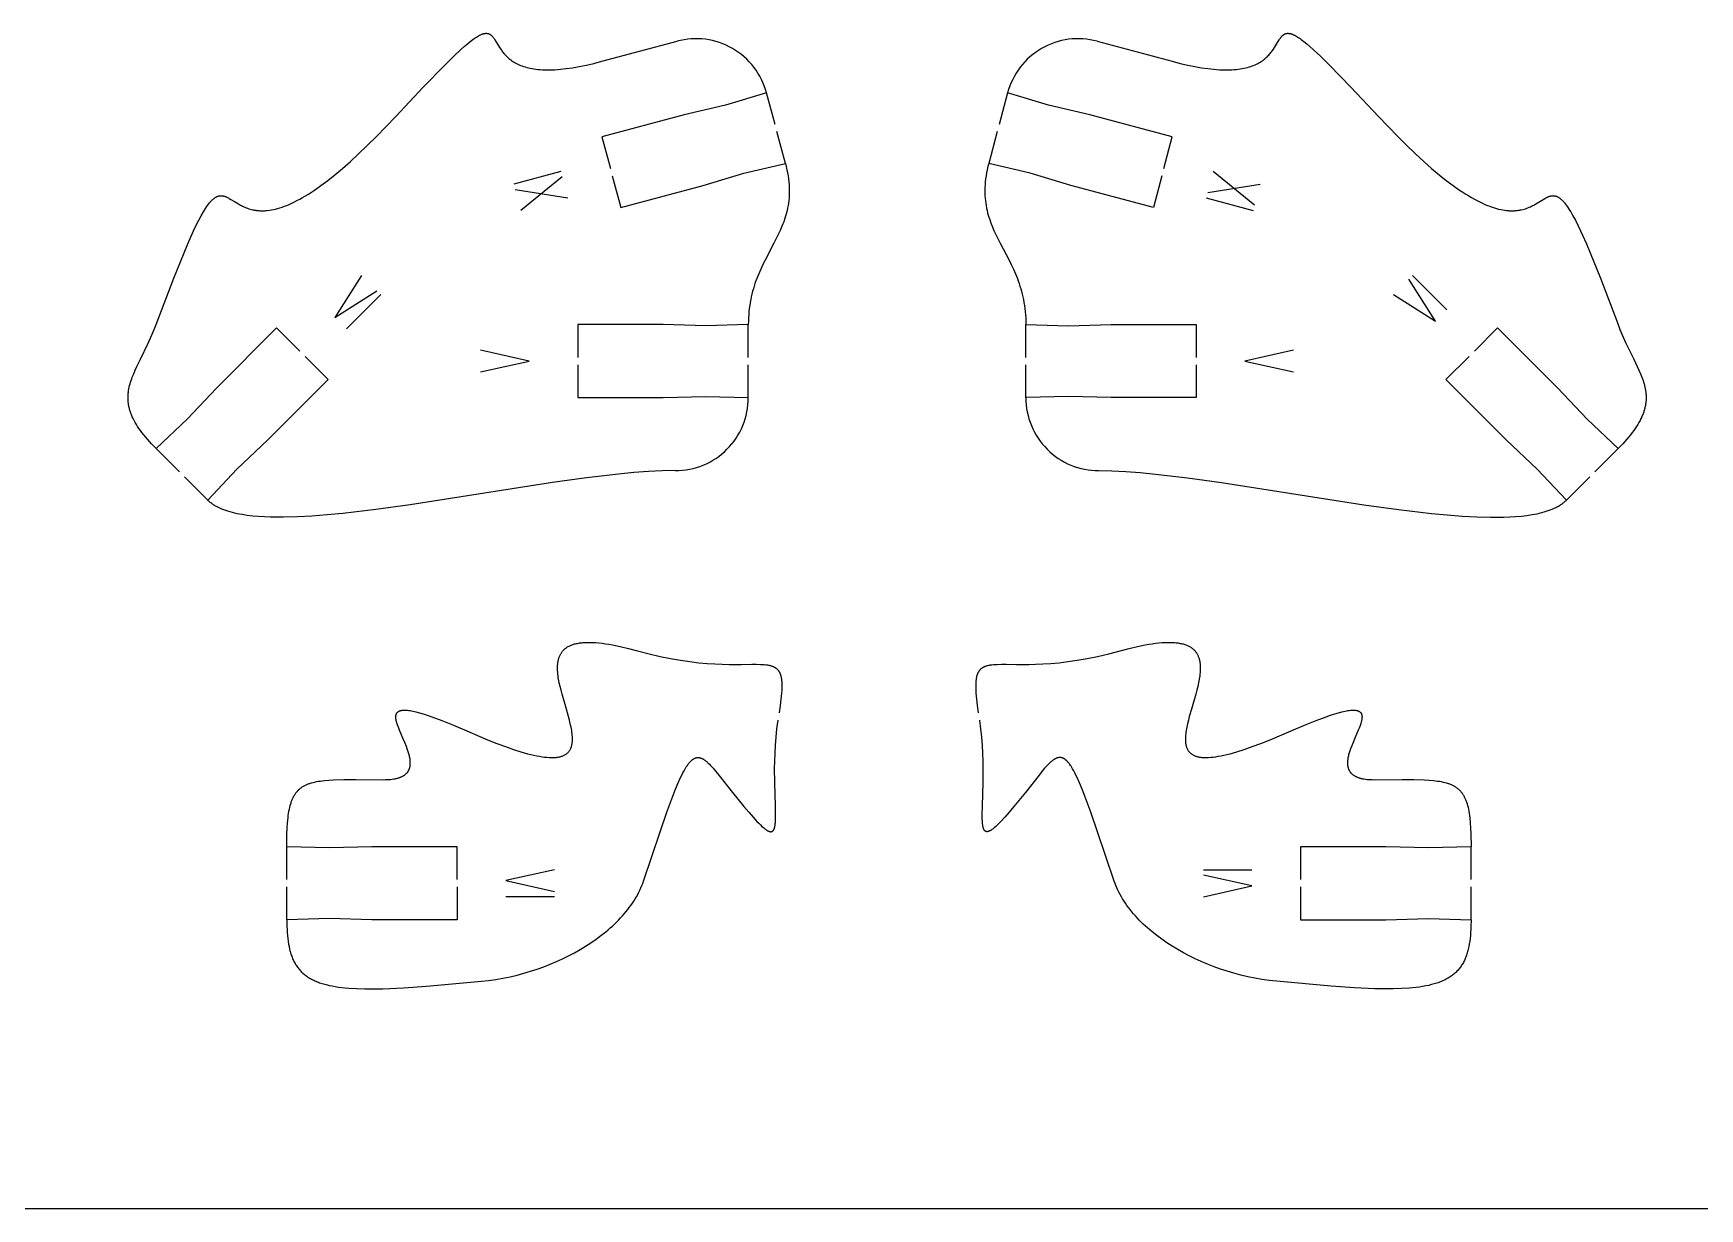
# Model space of a CAD drawing. Extents: x 2 to 222, y 1 to 131.
# Drawn here: x 76.5 to 144.9, y 1.4 to 49.7 of the extents above; entities that cross this region are included whole.
import ezdxf

# ---------------------------------------------------------------- set-up
doc = ezdxf.new("R2010")
doc.units = 0
doc.header["$MEASUREMENT"] = 0
doc.layers.add('DEFAULT', color=18, linetype='CONTINUOUS')

msp = doc.modelspace()

# ---------------------------------------------------------------- linework, layer by layer
at = {"layer": 'DEFAULT', "color": 1}
for p, q in [((99.809, 48.513), (102.896, 49.338)), ((120.15, 49.338), (123.237, 48.513)), ((104.893, 46.717), (103.192, 46.311)), ((106.572, 47.218), (104.893, 46.717)), ((106.921, 45.916), (106.572, 47.218)), ((116.474, 47.218), (116.125, 45.916)), ((118.154, 46.717), (116.474, 47.218)), ((119.854, 46.311), (118.154, 46.717)), ((103.192, 46.311), (99.809, 45.408)), ((123.237, 45.408), (119.854, 46.311)), ((99.809, 45.408), (100.158, 44.106)), ((107.348, 44.322), (106.999, 45.623)), ((116.047, 45.623), (115.698, 44.322)), ((122.888, 44.106), (123.237, 45.408)), ((100.236, 43.814), (100.585, 42.512)), ((103.968, 43.415), (105.644, 43.916)), ((105.644, 43.916), (107.348, 44.322)), ((117.402, 43.916), (115.698, 44.322)), ((119.078, 43.415), (117.402, 43.916)), ((122.81, 43.814), (122.461, 42.512)), ((100.585, 42.512), (103.968, 43.415)), ((122.461, 42.512), (119.078, 43.415)), ((102.324, 37.696), (98.825, 37.696)), ((98.825, 37.696), (98.825, 36.349)), ((104.074, 37.647), (102.324, 37.696)), ((105.824, 37.696), (104.074, 37.647)), ((105.824, 36.349), (105.824, 37.696)), ((117.222, 36.349), (117.222, 37.696)), ((117.222, 37.696), (118.972, 37.647)), ((118.972, 37.647), (120.722, 37.696)), ((120.722, 37.696), (124.221, 37.696)), ((124.221, 37.696), (124.221, 36.349)), ((86.446, 37.559), (83.973, 35.086)), ((87.402, 36.603), (86.446, 37.559)), ((136.6, 37.559), (135.648, 36.603)), ((139.073, 35.086), (136.6, 37.559)), ((88.566, 35.439), (87.614, 36.391)), ((134.48, 35.439), (135.436, 36.391)), ((98.825, 36.045), (98.825, 34.698)), ((105.824, 34.698), (105.824, 36.045)), ((117.222, 34.698), (117.222, 36.045)), ((124.221, 36.045), (124.221, 34.698)), ((83.973, 35.086), (82.77, 33.812)), ((86.093, 32.966), (88.566, 35.439)), ((136.953, 32.966), (134.48, 35.439)), ((140.276, 33.812), (139.073, 35.086)), ((98.825, 34.698), (102.324, 34.698)), ((102.324, 34.698), (104.074, 34.747)), ((104.074, 34.747), (105.824, 34.698)), ((118.972, 34.747), (117.222, 34.698)), ((120.722, 34.698), (118.972, 34.747)), ((124.221, 34.698), (120.722, 34.698)), ((82.77, 33.812), (81.496, 32.609)), ((141.55, 32.609), (140.276, 33.812)), ((84.82, 31.763), (86.093, 32.966)), ((138.227, 31.763), (136.953, 32.966)), ((82.452, 31.653), (81.496, 32.609)), ((141.55, 32.609), (140.597, 31.653)), ((83.617, 30.489), (84.82, 31.763)), ((139.43, 30.489), (138.227, 31.763)), ((83.62, 30.489), (82.664, 31.445)), ((140.386, 31.442), (139.43, 30.489)), ((86.866, 14.9), (86.866, 16.251)), ((88.615, 16.202), (86.866, 16.251)), ((90.365, 16.251), (88.615, 16.202)), ((93.865, 16.251), (90.365, 16.251)), ((93.865, 14.9), (93.865, 16.251)), ((132.011, 16.251), (128.511, 16.251)), ((128.511, 16.251), (128.511, 14.9)), ((133.76, 16.202), (132.011, 16.251)), ((135.51, 16.251), (133.76, 16.202)), ((135.51, 14.9), (135.51, 16.251)), ((86.866, 13.252), (86.866, 14.6)), ((93.865, 14.6), (93.865, 13.252)), ((128.511, 14.6), (128.511, 13.252)), ((135.51, 13.252), (135.51, 14.6)), ((88.615, 13.302), (86.866, 13.252)), ((90.365, 13.252), (88.615, 13.302)), ((93.865, 13.252), (90.365, 13.252)), ((128.511, 13.252), (132.011, 13.252)), ((132.011, 13.252), (133.76, 13.302)), ((133.76, 13.302), (135.51, 13.252)), ((209.375, 1.385), (13.675, 1.385))]:
    msp.add_line(p, q, dxfattribs=at)
at = {"layer": 'DEFAULT', "color": 250}
for p, q in [((98.123, 43.981), (96.194, 43.464)), ((126.621, 42.603), (124.924, 43.98)), ((96.252, 43.249), (98.411, 42.905)), ((98.18, 43.766), (96.482, 42.389)), ((124.693, 43.119), (126.852, 43.463)), ((124.635, 42.904), (126.564, 42.388)), ((133.108, 39.719), (134.52, 38.307)), ((90.727, 38.931), (89.316, 37.52)), ((124.516, 15.308), (126.512, 15.308)), ((97.86, 14.194), (95.863, 14.194))]:
    msp.add_line(p, q, dxfattribs=at)
at = {"layer": 'DEFAULT', "color": 1}
for points in [[(91.342, 46.251), (92.473, 47.456), (93.353, 48.361), (93.711, 48.711), (94.02, 49), (94.157, 49.122), (94.284, 49.23), (94.401, 49.325), (94.508, 49.407), (94.559, 49.443), (94.607, 49.476), (94.653, 49.506), (94.698, 49.534), (94.74, 49.558), (94.78, 49.58), (94.8, 49.59), (94.819, 49.599), (94.838, 49.607), (94.856, 49.615), (94.874, 49.622), (94.892, 49.629), (94.909, 49.635), (94.925, 49.64), (94.942, 49.645), (94.958, 49.649), (94.973, 49.653), (94.989, 49.656), (95.004, 49.658), (95.018, 49.66), (95.032, 49.661), (95.046, 49.662), (95.06, 49.662), (95.073, 49.662), (95.087, 49.661), (95.099, 49.659), (95.112, 49.657), (95.124, 49.655), (95.136, 49.652), (95.148, 49.649), (95.16, 49.645), (95.171, 49.64), (95.182, 49.636), (95.193, 49.63), (95.204, 49.625), (95.215, 49.619), (95.225, 49.612), (95.235, 49.605), (95.245, 49.598), (95.255, 49.59), (95.265, 49.582), (95.275, 49.573), (95.284, 49.564), (95.294, 49.555), (95.303, 49.545), (95.312, 49.535), (95.321, 49.525), (95.33, 49.514), (95.348, 49.492), (95.366, 49.468), (95.383, 49.443), (95.401, 49.417), (95.418, 49.39), (95.567, 49.144), (95.609, 49.077), (95.655, 49.009), (95.679, 48.974), (95.704, 48.939), (95.73, 48.905), (95.757, 48.87), (95.785, 48.835), (95.815, 48.801), (95.846, 48.766), (95.879, 48.732), (95.913, 48.699), (95.949, 48.665), (95.986, 48.633), (96.025, 48.6), (96.066, 48.569), (96.108, 48.538), (96.153, 48.507), (96.199, 48.478), (96.248, 48.449), (96.299, 48.422), (96.352, 48.395), (96.407, 48.37), (96.465, 48.345), (96.525, 48.322), (96.587, 48.3), (96.652, 48.279), (96.72, 48.26), (96.791, 48.242), (96.864, 48.226), (96.94, 48.212), (97.019, 48.199), (97.101, 48.187), (97.186, 48.178), (97.275, 48.17), (97.366, 48.165), (97.461, 48.161), (97.559, 48.16), (97.661, 48.16), (97.766, 48.163), (97.874, 48.168), (97.986, 48.175), (98.102, 48.185), (98.346, 48.212), (98.605, 48.249), (98.88, 48.297), (99.172, 48.357), (99.482, 48.429), (99.809, 48.513)], [(123.237, 48.513), (123.565, 48.429), (123.874, 48.357), (124.166, 48.297), (124.442, 48.249), (124.701, 48.212), (124.944, 48.185), (125.06, 48.175), (125.172, 48.168), (125.281, 48.163), (125.386, 48.16), (125.487, 48.16), (125.585, 48.161), (125.68, 48.165), (125.772, 48.17), (125.86, 48.178), (125.945, 48.187), (126.027, 48.199), (126.106, 48.212), (126.182, 48.226), (126.255, 48.242), (126.326, 48.26), (126.394, 48.279), (126.459, 48.3), (126.521, 48.322), (126.581, 48.345), (126.639, 48.37), (126.694, 48.395), (126.747, 48.422), (126.798, 48.449), (126.847, 48.478), (126.893, 48.507), (126.938, 48.538), (126.981, 48.569), (127.021, 48.6), (127.06, 48.633), (127.098, 48.665), (127.133, 48.699), (127.167, 48.732), (127.2, 48.766), (127.231, 48.801), (127.261, 48.835), (127.289, 48.87), (127.317, 48.905), (127.343, 48.939), (127.368, 48.974), (127.392, 49.009), (127.437, 49.077), (127.479, 49.144), (127.628, 49.39), (127.645, 49.417), (127.663, 49.443), (127.68, 49.468), (127.698, 49.492), (127.716, 49.514), (127.725, 49.525), (127.734, 49.535), (127.743, 49.545), (127.753, 49.555), (127.762, 49.564), (127.772, 49.573), (127.781, 49.582), (127.791, 49.59), (127.801, 49.598), (127.811, 49.605), (127.821, 49.612), (127.832, 49.619), (127.842, 49.625), (127.853, 49.63), (127.864, 49.636), (127.875, 49.64), (127.886, 49.645), (127.898, 49.649), (127.91, 49.652), (127.922, 49.655), (127.934, 49.657), (127.947, 49.659), (127.96, 49.661), (127.973, 49.662), (127.986, 49.662), (128, 49.662), (128.014, 49.661), (128.028, 49.66), (128.043, 49.658), (128.058, 49.656), (128.073, 49.653), (128.089, 49.649), (128.105, 49.645), (128.121, 49.64), (128.138, 49.635), (128.155, 49.629), (128.172, 49.622), (128.19, 49.615), (128.208, 49.607), (128.227, 49.599), (128.246, 49.59), (128.266, 49.58), (128.306, 49.558), (128.349, 49.534), (128.393, 49.506), (128.439, 49.476), (128.487, 49.443), (128.538, 49.407), (128.645, 49.325), (128.762, 49.23), (128.889, 49.122), (129.027, 49), (129.335, 48.711), (129.693, 48.361), (130.573, 47.456), (131.704, 46.251)], [(81.496, 37.7), (82.222, 39.605), (82.798, 41.01), (83.038, 41.547), (83.148, 41.777), (83.251, 41.984), (83.349, 42.168), (83.442, 42.33), (83.486, 42.403), (83.53, 42.472), (83.572, 42.535), (83.613, 42.594), (83.653, 42.648), (83.692, 42.697), (83.711, 42.72), (83.73, 42.742), (83.749, 42.763), (83.768, 42.783), (83.786, 42.802), (83.805, 42.82), (83.823, 42.837), (83.841, 42.853), (83.859, 42.868), (83.876, 42.882), (83.894, 42.895), (83.911, 42.907), (83.928, 42.919), (83.945, 42.929), (83.962, 42.939), (83.979, 42.948), (83.996, 42.955), (84.012, 42.963), (84.029, 42.969), (84.045, 42.974), (84.062, 42.979), (84.078, 42.983), (84.094, 42.987), (84.111, 42.989), (84.127, 42.991), (84.143, 42.993), (84.159, 42.993), (84.175, 42.993), (84.191, 42.992), (84.207, 42.991), (84.223, 42.989), (84.239, 42.987), (84.255, 42.984), (84.271, 42.98), (84.287, 42.976), (84.303, 42.972), (84.319, 42.967), (84.335, 42.961), (84.352, 42.955), (84.368, 42.949), (84.384, 42.942), (84.401, 42.934), (84.434, 42.919), (84.467, 42.902), (84.501, 42.883), (84.571, 42.843), (84.717, 42.752), (84.876, 42.656), (84.962, 42.608), (85.007, 42.584), (85.053, 42.561), (85.1, 42.539), (85.149, 42.518), (85.199, 42.497), (85.25, 42.478), (85.303, 42.46), (85.358, 42.443), (85.414, 42.428), (85.472, 42.414), (85.501, 42.408), (85.531, 42.402), (85.562, 42.397), (85.593, 42.392), (85.624, 42.388), (85.656, 42.384), (85.688, 42.381), (85.721, 42.378), (85.754, 42.376), (85.788, 42.375), (85.822, 42.374), (85.857, 42.373), (85.892, 42.374), (85.928, 42.375), (85.965, 42.376), (86.002, 42.379), (86.039, 42.382), (86.077, 42.385), (86.155, 42.395), (86.235, 42.408), (86.317, 42.424), (86.402, 42.443), (86.49, 42.466), (86.58, 42.492), (86.672, 42.522), (86.767, 42.556), (86.865, 42.594), (86.966, 42.637), (87.069, 42.683), (87.176, 42.734), (87.285, 42.789), (87.397, 42.849), (87.512, 42.914), (87.631, 42.983), (87.752, 43.058), (87.877, 43.138), (88.005, 43.223), (88.271, 43.41), (88.551, 43.62), (88.846, 43.854), (89.155, 44.113), (89.479, 44.398), (89.818, 44.71), (90.174, 45.051), (90.546, 45.42), (91.342, 46.251)], [(131.704, 46.251), (132.5, 45.42), (132.872, 45.051), (133.228, 44.71), (133.567, 44.398), (133.892, 44.113), (134.201, 43.854), (134.495, 43.62), (134.775, 43.41), (135.041, 43.223), (135.169, 43.138), (135.294, 43.058), (135.415, 42.983), (135.534, 42.914), (135.649, 42.849), (135.761, 42.789), (135.871, 42.734), (135.977, 42.683), (136.08, 42.637), (136.181, 42.594), (136.279, 42.556), (136.374, 42.522), (136.467, 42.492), (136.556, 42.466), (136.644, 42.443), (136.729, 42.424), (136.811, 42.408), (136.891, 42.395), (136.969, 42.385), (137.007, 42.382), (137.045, 42.379), (137.082, 42.376), (137.118, 42.375), (137.154, 42.374), (137.189, 42.373), (137.224, 42.374), (137.258, 42.375), (137.292, 42.376), (137.325, 42.378), (137.358, 42.381), (137.39, 42.384), (137.422, 42.388), (137.454, 42.392), (137.485, 42.397), (137.515, 42.402), (137.545, 42.408), (137.575, 42.414), (137.632, 42.428), (137.689, 42.443), (137.743, 42.46), (137.796, 42.478), (137.847, 42.497), (137.897, 42.518), (137.946, 42.539), (137.993, 42.561), (138.039, 42.584), (138.084, 42.608), (138.17, 42.656), (138.329, 42.752), (138.476, 42.843), (138.545, 42.883), (138.579, 42.902), (138.612, 42.919), (138.645, 42.934), (138.662, 42.942), (138.678, 42.949), (138.695, 42.955), (138.711, 42.961), (138.727, 42.967), (138.743, 42.972), (138.759, 42.976), (138.775, 42.98), (138.791, 42.984), (138.807, 42.987), (138.823, 42.989), (138.839, 42.991), (138.855, 42.992), (138.871, 42.993), (138.887, 42.993), (138.903, 42.993), (138.92, 42.991), (138.936, 42.989), (138.952, 42.987), (138.968, 42.983), (138.984, 42.979), (139.001, 42.974), (139.017, 42.969), (139.034, 42.963), (139.05, 42.955), (139.067, 42.948), (139.084, 42.939), (139.101, 42.929), (139.118, 42.919), (139.135, 42.907), (139.153, 42.895), (139.17, 42.882), (139.188, 42.868), (139.205, 42.853), (139.223, 42.837), (139.242, 42.82), (139.26, 42.802), (139.278, 42.783), (139.297, 42.763), (139.316, 42.742), (139.335, 42.72), (139.354, 42.697), (139.393, 42.648), (139.433, 42.594), (139.475, 42.535), (139.517, 42.472), (139.56, 42.403), (139.604, 42.33), (139.697, 42.168), (139.795, 41.984), (139.898, 41.777), (140.008, 41.547), (140.249, 41.01), (140.824, 39.605), (141.55, 37.7)], [(107.348, 44.322), (107.382, 44.187), (107.412, 44.056), (107.437, 43.928), (107.459, 43.803), (107.476, 43.68), (107.49, 43.561), (107.499, 43.443), (107.505, 43.329), (107.508, 43.216), (107.507, 43.106), (107.503, 42.998), (107.496, 42.892), (107.485, 42.788), (107.472, 42.686), (107.456, 42.585), (107.437, 42.487), (107.416, 42.39), (107.392, 42.294), (107.367, 42.199), (107.338, 42.106), (107.308, 42.014), (107.276, 41.923), (107.242, 41.833), (107.207, 41.744), (107.131, 41.568), (107.05, 41.394), (106.877, 41.049), (106.511, 40.348), (106.421, 40.166), (106.334, 39.98), (106.25, 39.788), (106.171, 39.591), (106.134, 39.49), (106.098, 39.386), (106.064, 39.281), (106.031, 39.174), (106.001, 39.065), (105.972, 38.954), (105.945, 38.84), (105.921, 38.724), (105.899, 38.606), (105.88, 38.484), (105.864, 38.361), (105.85, 38.234), (105.839, 38.104), (105.831, 37.971), (105.826, 37.836), (105.824, 37.696)], [(115.698, 44.322), (115.664, 44.187), (115.634, 44.056), (115.609, 43.928), (115.587, 43.803), (115.57, 43.68), (115.557, 43.561), (115.547, 43.443), (115.541, 43.329), (115.538, 43.216), (115.539, 43.106), (115.543, 42.998), (115.551, 42.892), (115.561, 42.788), (115.574, 42.686), (115.59, 42.585), (115.609, 42.487), (115.63, 42.39), (115.654, 42.294), (115.68, 42.199), (115.708, 42.106), (115.738, 42.014), (115.77, 41.923), (115.804, 41.833), (115.839, 41.744), (115.915, 41.568), (115.996, 41.394), (116.169, 41.049), (116.535, 40.348), (116.625, 40.166), (116.712, 39.98), (116.796, 39.788), (116.875, 39.591), (116.912, 39.49), (116.948, 39.386), (116.983, 39.281), (117.015, 39.174), (117.046, 39.065), (117.074, 38.954), (117.101, 38.84), (117.125, 38.724), (117.147, 38.606), (117.166, 38.484), (117.183, 38.361), (117.197, 38.234), (117.208, 38.104), (117.216, 37.971), (117.221, 37.836), (117.222, 37.696)], [(81.496, 32.609), (81.308, 32.805), (81.22, 32.899), (81.138, 32.992), (81.06, 33.084), (80.987, 33.173), (80.918, 33.261), (80.854, 33.348), (80.794, 33.433), (80.738, 33.516), (80.687, 33.598), (80.639, 33.679), (80.595, 33.759), (80.555, 33.837), (80.519, 33.915), (80.503, 33.953), (80.487, 33.991), (80.472, 34.029), (80.458, 34.067), (80.445, 34.104), (80.433, 34.141), (80.421, 34.178), (80.411, 34.215), (80.401, 34.251), (80.392, 34.288), (80.384, 34.324), (80.377, 34.36), (80.37, 34.396), (80.364, 34.431), (80.359, 34.467), (80.355, 34.502), (80.352, 34.538), (80.349, 34.573), (80.347, 34.608), (80.345, 34.643), (80.345, 34.678), (80.345, 34.713), (80.346, 34.747), (80.347, 34.782), (80.349, 34.816), (80.352, 34.851), (80.355, 34.885), (80.359, 34.92), (80.368, 34.988), (80.38, 35.057), (80.394, 35.126), (80.411, 35.194), (80.429, 35.263), (80.449, 35.332), (80.472, 35.401), (80.496, 35.471), (80.521, 35.541), (80.578, 35.682), (80.64, 35.825), (80.707, 35.972), (80.853, 36.275), (81.174, 36.936), (81.338, 37.303), (81.418, 37.498), (81.496, 37.7)], [(141.55, 37.7), (141.628, 37.498), (141.708, 37.303), (141.872, 36.936), (142.193, 36.275), (142.339, 35.972), (142.407, 35.825), (142.468, 35.682), (142.525, 35.541), (142.55, 35.471), (142.574, 35.401), (142.597, 35.332), (142.617, 35.263), (142.635, 35.194), (142.652, 35.126), (142.666, 35.057), (142.678, 34.988), (142.687, 34.92), (142.691, 34.885), (142.695, 34.851), (142.697, 34.816), (142.699, 34.782), (142.701, 34.747), (142.701, 34.713), (142.701, 34.678), (142.701, 34.643), (142.699, 34.608), (142.697, 34.573), (142.695, 34.538), (142.691, 34.502), (142.687, 34.467), (142.682, 34.431), (142.676, 34.396), (142.67, 34.36), (142.662, 34.324), (142.654, 34.288), (142.645, 34.251), (142.635, 34.215), (142.625, 34.178), (142.614, 34.141), (142.601, 34.104), (142.588, 34.067), (142.574, 34.029), (142.559, 33.991), (142.544, 33.953), (142.527, 33.915), (142.491, 33.837), (142.451, 33.759), (142.407, 33.679), (142.36, 33.598), (142.308, 33.516), (142.252, 33.433), (142.192, 33.348), (142.128, 33.261), (142.059, 33.173), (141.986, 33.084), (141.908, 32.992), (141.826, 32.899), (141.739, 32.805), (141.55, 32.609)], [(102.825, 31.699), (102.289, 31.69), (101.72, 31.662), (101.121, 31.619), (100.496, 31.56), (99.177, 31.406), (97.785, 31.212), (91.939, 30.299), (90.521, 30.101), (89.166, 29.94), (88.519, 29.878), (87.897, 29.83), (87.301, 29.798), (86.735, 29.784), (86.464, 29.784), (86.201, 29.788), (85.947, 29.798), (85.703, 29.814), (85.468, 29.834), (85.243, 29.861), (85.028, 29.894), (84.925, 29.912), (84.824, 29.932), (84.726, 29.954), (84.631, 29.978), (84.539, 30.003), (84.45, 30.029), (84.363, 30.058), (84.279, 30.088), (84.199, 30.12), (84.121, 30.153), (84.084, 30.171), (84.047, 30.189), (84.011, 30.207), (83.976, 30.226), (83.941, 30.245), (83.908, 30.265), (83.875, 30.285), (83.843, 30.306), (83.812, 30.327), (83.781, 30.349), (83.752, 30.371), (83.723, 30.394), (83.695, 30.417), (83.668, 30.44), (83.642, 30.465), (83.617, 30.489)], [(120.221, 31.699), (120.757, 31.69), (121.327, 31.662), (121.925, 31.619), (122.55, 31.56), (123.87, 31.406), (125.262, 31.212), (131.107, 30.299), (132.525, 30.101), (133.88, 29.94), (134.527, 29.878), (135.15, 29.83), (135.746, 29.798), (136.312, 29.784), (136.583, 29.784), (136.845, 29.788), (137.099, 29.798), (137.343, 29.814), (137.578, 29.834), (137.803, 29.861), (138.018, 29.894), (138.121, 29.912), (138.222, 29.932), (138.32, 29.954), (138.415, 29.978), (138.507, 30.003), (138.597, 30.029), (138.683, 30.058), (138.767, 30.088), (138.847, 30.12), (138.925, 30.153), (138.962, 30.171), (138.999, 30.189), (139.035, 30.207), (139.07, 30.226), (139.105, 30.245), (139.138, 30.265), (139.171, 30.285), (139.203, 30.306), (139.235, 30.327), (139.265, 30.349), (139.294, 30.371), (139.323, 30.394), (139.351, 30.417), (139.378, 30.44), (139.404, 30.465), (139.43, 30.489)], [(94.26, 21.007), (95.111, 20.646), (95.494, 20.495), (95.85, 20.363), (96.179, 20.249), (96.482, 20.153), (96.76, 20.074), (96.891, 20.041), (97.015, 20.012), (97.134, 19.987), (97.247, 19.966), (97.355, 19.948), (97.457, 19.934), (97.554, 19.924), (97.646, 19.918), (97.69, 19.916), (97.733, 19.915), (97.775, 19.915), (97.815, 19.916), (97.854, 19.917), (97.892, 19.919), (97.929, 19.923), (97.964, 19.927), (97.999, 19.931), (98.032, 19.937), (98.064, 19.943), (98.096, 19.951), (98.126, 19.959), (98.155, 19.967), (98.182, 19.977), (98.209, 19.987), (98.235, 19.998), (98.26, 20.01), (98.284, 20.022), (98.306, 20.035), (98.328, 20.049), (98.349, 20.063), (98.369, 20.078), (98.388, 20.094), (98.406, 20.111), (98.423, 20.128), (98.439, 20.145), (98.455, 20.164), (98.469, 20.183), (98.483, 20.202), (98.496, 20.222), (98.508, 20.243), (98.519, 20.264), (98.529, 20.286), (98.539, 20.309), (98.548, 20.332), (98.556, 20.355), (98.563, 20.38), (98.57, 20.404), (98.576, 20.429), (98.581, 20.455), (98.586, 20.481), (98.59, 20.508), (98.593, 20.535), (98.595, 20.562), (98.597, 20.59), (98.599, 20.619), (98.6, 20.648), (98.6, 20.677), (98.599, 20.707), (98.597, 20.768), (98.593, 20.83), (98.586, 20.894), (98.578, 20.959), (98.568, 21.026), (98.556, 21.094), (98.543, 21.163), (98.512, 21.304), (98.477, 21.449), (98.437, 21.598), (98.351, 21.902), (98.171, 22.524), (98.13, 22.678), (98.093, 22.831), (98.059, 22.982), (98.031, 23.13), (98.019, 23.203), (98.009, 23.275), (98.001, 23.346), (97.994, 23.416), (97.99, 23.485), (97.987, 23.552), (97.987, 23.618), (97.988, 23.651), (97.989, 23.683), (97.991, 23.715), (97.993, 23.747), (97.997, 23.778), (98, 23.809), (98.005, 23.839), (98.01, 23.869), (98.016, 23.899), (98.022, 23.928), (98.03, 23.956), (98.038, 23.985), (98.047, 24.012), (98.056, 24.04), (98.066, 24.067), (98.078, 24.093), (98.089, 24.119), (98.102, 24.144), (98.116, 24.169), (98.13, 24.194), (98.145, 24.217), (98.162, 24.241), (98.179, 24.263), (98.197, 24.286), (98.215, 24.307), (98.235, 24.328), (98.256, 24.349), (98.278, 24.369), (98.3, 24.388), (98.324, 24.406), (98.349, 24.425), (98.374, 24.442), (98.401, 24.459), (98.429, 24.475), (98.458, 24.49), (98.488, 24.505), (98.519, 24.519), (98.551, 24.532), (98.584, 24.545), (98.618, 24.557), (98.654, 24.568), (98.69, 24.579), (98.728, 24.589), (98.767, 24.598), (98.807, 24.606), (98.849, 24.614), (98.892, 24.621), (98.935, 24.627), (98.981, 24.632), (99.027, 24.636), (99.075, 24.64), (99.124, 24.643), (99.226, 24.646), (99.333, 24.645), (99.446, 24.641), (99.565, 24.634), (99.689, 24.623), (99.819, 24.608), (99.955, 24.59), (100.097, 24.568), (100.245, 24.542), (100.56, 24.477), (100.901, 24.396), (101.27, 24.298)], [(121.103, 24.298), (121.471, 24.396), (121.813, 24.477), (122.128, 24.542), (122.276, 24.568), (122.418, 24.59), (122.554, 24.608), (122.684, 24.623), (122.809, 24.634), (122.927, 24.641), (123.04, 24.645), (123.148, 24.646), (123.25, 24.643), (123.299, 24.64), (123.347, 24.636), (123.393, 24.632), (123.438, 24.627), (123.482, 24.621), (123.525, 24.614), (123.566, 24.606), (123.606, 24.598), (123.646, 24.589), (123.683, 24.579), (123.72, 24.568), (123.756, 24.557), (123.79, 24.545), (123.823, 24.532), (123.855, 24.519), (123.886, 24.505), (123.916, 24.49), (123.945, 24.475), (123.973, 24.459), (124, 24.442), (124.025, 24.425), (124.05, 24.406), (124.074, 24.388), (124.097, 24.369), (124.118, 24.349), (124.139, 24.328), (124.159, 24.307), (124.178, 24.286), (124.196, 24.263), (124.213, 24.241), (124.229, 24.217), (124.244, 24.194), (124.259, 24.169), (124.272, 24.144), (124.285, 24.119), (124.297, 24.093), (124.308, 24.067), (124.318, 24.04), (124.328, 24.012), (124.337, 23.985), (124.345, 23.956), (124.352, 23.928), (124.359, 23.899), (124.365, 23.869), (124.37, 23.839), (124.374, 23.809), (124.378, 23.778), (124.381, 23.747), (124.384, 23.715), (124.386, 23.683), (124.387, 23.651), (124.388, 23.618), (124.388, 23.552), (124.385, 23.485), (124.381, 23.416), (124.374, 23.346), (124.366, 23.275), (124.356, 23.203), (124.344, 23.13), (124.316, 22.982), (124.282, 22.831), (124.245, 22.678), (124.204, 22.524), (124.025, 21.902), (123.938, 21.598), (123.899, 21.449), (123.864, 21.304), (123.833, 21.163), (123.82, 21.094), (123.808, 21.026), (123.798, 20.959), (123.79, 20.894), (123.783, 20.83), (123.779, 20.768), (123.776, 20.707), (123.776, 20.677), (123.776, 20.648), (123.777, 20.619), (123.778, 20.59), (123.78, 20.562), (123.783, 20.535), (123.786, 20.508), (123.79, 20.481), (123.795, 20.455), (123.8, 20.429), (123.806, 20.404), (123.812, 20.38), (123.82, 20.355), (123.828, 20.332), (123.837, 20.309), (123.846, 20.286), (123.857, 20.264), (123.868, 20.243), (123.88, 20.222), (123.893, 20.202), (123.907, 20.183), (123.921, 20.164), (123.936, 20.145), (123.953, 20.128), (123.97, 20.111), (123.988, 20.094), (124.007, 20.078), (124.027, 20.063), (124.048, 20.049), (124.069, 20.035), (124.092, 20.022), (124.116, 20.01), (124.141, 19.998), (124.167, 19.987), (124.193, 19.977), (124.221, 19.967), (124.25, 19.959), (124.28, 19.951), (124.311, 19.943), (124.344, 19.937), (124.377, 19.931), (124.411, 19.927), (124.447, 19.923), (124.484, 19.919), (124.522, 19.917), (124.561, 19.916), (124.601, 19.915), (124.643, 19.915), (124.686, 19.916), (124.73, 19.918), (124.822, 19.924), (124.919, 19.934), (125.021, 19.948), (125.129, 19.966), (125.242, 19.987), (125.361, 20.012), (125.485, 20.041), (125.615, 20.074), (125.894, 20.153), (126.197, 20.249), (126.526, 20.363), (126.882, 20.495), (127.265, 20.646), (128.116, 21.007)], [(101.27, 24.298), (101.746, 24.172), (102.2, 24.067), (102.63, 23.98), (103.037, 23.909), (103.422, 23.854), (103.786, 23.812), (104.128, 23.781), (104.449, 23.761), (104.75, 23.748), (105.031, 23.742), (105.535, 23.742), (105.964, 23.747), (106.152, 23.747), (106.323, 23.743), (106.402, 23.739), (106.477, 23.733), (106.548, 23.726), (106.582, 23.721), (106.615, 23.717), (106.647, 23.711), (106.678, 23.705), (106.708, 23.698), (106.737, 23.691), (106.765, 23.683), (106.792, 23.674), (106.805, 23.669), (106.818, 23.664), (106.831, 23.659), (106.844, 23.654), (106.856, 23.649), (106.868, 23.643), (106.88, 23.637), (106.891, 23.631), (106.903, 23.625), (106.914, 23.619), (106.925, 23.612), (106.935, 23.605), (106.946, 23.598), (106.956, 23.591), (106.966, 23.583), (106.976, 23.575), (106.985, 23.567), (106.995, 23.559), (107.004, 23.55), (107.013, 23.542), (107.021, 23.533), (107.03, 23.524), (107.038, 23.514), (107.046, 23.504), (107.054, 23.494), (107.061, 23.484), (107.069, 23.473), (107.076, 23.463), (107.083, 23.451), (107.089, 23.44), (107.096, 23.428), (107.102, 23.416), (107.108, 23.404), (107.114, 23.392), (107.12, 23.379), (107.126, 23.366), (107.131, 23.352), (107.136, 23.339), (107.141, 23.325), (107.145, 23.31), (107.15, 23.296), (107.154, 23.281), (107.162, 23.25), (107.169, 23.217), (107.176, 23.184), (107.181, 23.149), (107.186, 23.112), (107.19, 23.075), (107.194, 23.035), (107.196, 22.995), (107.198, 22.952), (107.199, 22.863), (107.198, 22.768), (107.194, 22.666), (107.187, 22.557), (107.165, 22.319), (107.133, 22.05), (107.09, 21.751)], [(115.285, 21.751), (115.243, 22.05), (115.211, 22.319), (115.189, 22.557), (115.182, 22.666), (115.178, 22.768), (115.177, 22.863), (115.178, 22.952), (115.18, 22.995), (115.182, 23.035), (115.186, 23.075), (115.19, 23.112), (115.195, 23.149), (115.2, 23.184), (115.207, 23.217), (115.214, 23.25), (115.222, 23.281), (115.226, 23.296), (115.23, 23.31), (115.235, 23.325), (115.24, 23.339), (115.245, 23.352), (115.25, 23.366), (115.256, 23.379), (115.262, 23.392), (115.267, 23.404), (115.274, 23.416), (115.28, 23.428), (115.286, 23.44), (115.293, 23.451), (115.3, 23.463), (115.307, 23.473), (115.315, 23.484), (115.322, 23.494), (115.33, 23.504), (115.338, 23.514), (115.346, 23.524), (115.355, 23.533), (115.363, 23.542), (115.372, 23.55), (115.381, 23.559), (115.391, 23.567), (115.4, 23.575), (115.41, 23.583), (115.42, 23.591), (115.43, 23.598), (115.44, 23.605), (115.451, 23.612), (115.462, 23.619), (115.473, 23.625), (115.484, 23.631), (115.496, 23.637), (115.508, 23.643), (115.52, 23.649), (115.532, 23.654), (115.545, 23.659), (115.557, 23.664), (115.57, 23.669), (115.583, 23.674), (115.611, 23.683), (115.639, 23.691), (115.668, 23.698), (115.698, 23.705), (115.729, 23.711), (115.761, 23.717), (115.794, 23.721), (115.827, 23.726), (115.898, 23.733), (115.973, 23.739), (116.052, 23.743), (116.223, 23.747), (116.411, 23.747), (116.84, 23.742), (117.344, 23.742), (117.625, 23.748), (117.925, 23.761), (118.246, 23.781), (118.588, 23.812), (118.951, 23.854), (119.336, 23.909), (119.743, 23.98), (120.173, 24.067), (120.626, 24.172), (121.103, 24.298)], [(90.845, 19.006), (90.923, 19.007), (90.998, 19.01), (91.069, 19.014), (91.137, 19.02), (91.201, 19.027), (91.263, 19.036), (91.321, 19.047), (91.349, 19.053), (91.376, 19.059), (91.403, 19.066), (91.428, 19.072), (91.453, 19.08), (91.477, 19.087), (91.501, 19.095), (91.524, 19.104), (91.546, 19.112), (91.567, 19.121), (91.588, 19.131), (91.608, 19.14), (91.627, 19.15), (91.646, 19.161), (91.664, 19.171), (91.681, 19.182), (91.698, 19.193), (91.714, 19.205), (91.73, 19.217), (91.744, 19.229), (91.759, 19.241), (91.772, 19.254), (91.785, 19.267), (91.798, 19.28), (91.81, 19.294), (91.821, 19.307), (91.832, 19.321), (91.842, 19.336), (91.851, 19.35), (91.86, 19.365), (91.869, 19.38), (91.877, 19.395), (91.884, 19.411), (91.891, 19.426), (91.898, 19.442), (91.904, 19.458), (91.909, 19.475), (91.914, 19.491), (91.919, 19.508), (91.923, 19.525), (91.927, 19.542), (91.93, 19.56), (91.933, 19.577), (91.935, 19.595), (91.937, 19.613), (91.938, 19.631), (91.939, 19.649), (91.94, 19.668), (91.94, 19.686), (91.94, 19.705), (91.94, 19.724), (91.939, 19.743), (91.938, 19.763), (91.936, 19.782), (91.932, 19.821), (91.927, 19.861), (91.92, 19.901), (91.912, 19.941), (91.903, 19.982), (91.893, 20.024), (91.882, 20.065), (91.87, 20.107), (91.843, 20.192), (91.814, 20.278), (91.782, 20.364), (91.712, 20.536), (91.639, 20.707), (91.497, 21.037), (91.465, 21.115), (91.436, 21.191), (91.41, 21.264), (91.398, 21.299), (91.388, 21.334), (91.378, 21.368), (91.369, 21.401), (91.362, 21.434), (91.356, 21.465), (91.353, 21.481), (91.351, 21.496), (91.349, 21.511), (91.347, 21.525), (91.346, 21.54), (91.345, 21.554), (91.344, 21.568), (91.344, 21.581), (91.344, 21.595), (91.345, 21.608), (91.346, 21.621), (91.347, 21.633), (91.349, 21.645), (91.351, 21.657), (91.353, 21.669), (91.357, 21.68), (91.36, 21.692), (91.364, 21.702), (91.368, 21.713), (91.373, 21.723), (91.379, 21.733), (91.384, 21.742), (91.391, 21.751), (91.398, 21.76), (91.405, 21.769), (91.413, 21.777), (91.421, 21.785), (91.43, 21.792), (91.44, 21.799), (91.45, 21.806), (91.46, 21.813), (91.471, 21.819), (91.483, 21.824), (91.495, 21.83), (91.508, 21.835), (91.521, 21.839), (91.535, 21.843), (91.55, 21.847), (91.565, 21.85), (91.581, 21.853), (91.598, 21.856), (91.615, 21.858), (91.633, 21.86), (91.651, 21.861), (91.67, 21.862), (91.69, 21.862), (91.711, 21.862), (91.732, 21.862), (91.754, 21.861), (91.776, 21.86), (91.824, 21.856), (91.874, 21.85), (91.927, 21.842), (91.983, 21.833), (92.043, 21.821), (92.105, 21.808), (92.171, 21.792), (92.312, 21.755), (92.467, 21.71), (92.636, 21.655), (92.82, 21.592), (93.234, 21.437), (93.713, 21.243), (94.26, 21.007)], [(105.171, 18.484), (105.64, 17.906), (105.84, 17.669), (106.019, 17.464), (106.179, 17.29), (106.251, 17.216), (106.319, 17.148), (106.383, 17.089), (106.442, 17.037), (106.47, 17.013), (106.497, 16.992), (106.523, 16.972), (106.548, 16.954), (106.572, 16.938), (106.584, 16.93), (106.595, 16.923), (106.606, 16.917), (106.617, 16.911), (106.628, 16.905), (106.639, 16.9), (106.649, 16.895), (106.659, 16.891), (106.669, 16.887), (106.679, 16.883), (106.688, 16.88), (106.697, 16.877), (106.706, 16.875), (106.715, 16.873), (106.724, 16.872), (106.732, 16.871), (106.74, 16.87), (106.748, 16.87), (106.756, 16.87), (106.763, 16.871), (106.771, 16.872), (106.778, 16.873), (106.785, 16.875), (106.792, 16.877), (106.799, 16.88), (106.805, 16.883), (106.811, 16.886), (106.817, 16.89), (106.823, 16.894), (106.829, 16.899), (106.835, 16.904), (106.84, 16.909), (106.845, 16.915), (106.85, 16.921), (106.855, 16.928), (106.86, 16.935), (106.865, 16.942), (106.869, 16.949), (106.873, 16.958), (106.878, 16.966), (106.882, 16.975), (106.885, 16.984), (106.889, 16.993), (106.893, 17.003), (106.896, 17.013), (106.899, 17.024), (106.903, 17.035), (106.906, 17.046), (106.911, 17.07), (106.916, 17.095), (106.921, 17.122), (106.925, 17.15), (106.929, 17.179), (106.932, 17.21), (106.935, 17.241), (106.939, 17.309), (106.942, 17.383), (106.944, 17.544), (106.937, 17.925), (106.908, 18.893), (106.904, 19.466), (106.909, 19.771), (106.92, 20.088), (106.938, 20.416), (106.964, 20.754), (106.999, 21.1), (107.045, 21.455)], [(117.205, 18.484), (116.736, 17.906), (116.536, 17.669), (116.356, 17.464), (116.197, 17.29), (116.125, 17.216), (116.057, 17.148), (115.993, 17.089), (115.934, 17.037), (115.906, 17.013), (115.879, 16.992), (115.853, 16.972), (115.828, 16.954), (115.804, 16.938), (115.792, 16.93), (115.781, 16.923), (115.77, 16.917), (115.759, 16.911), (115.748, 16.905), (115.737, 16.9), (115.727, 16.895), (115.717, 16.891), (115.707, 16.887), (115.697, 16.883), (115.688, 16.88), (115.679, 16.877), (115.67, 16.875), (115.661, 16.873), (115.652, 16.872), (115.644, 16.871), (115.636, 16.87), (115.628, 16.87), (115.62, 16.87), (115.612, 16.871), (115.605, 16.872), (115.598, 16.873), (115.591, 16.875), (115.584, 16.877), (115.577, 16.88), (115.571, 16.883), (115.565, 16.886), (115.559, 16.89), (115.553, 16.894), (115.547, 16.899), (115.541, 16.904), (115.536, 16.909), (115.531, 16.915), (115.526, 16.921), (115.521, 16.928), (115.516, 16.935), (115.511, 16.942), (115.507, 16.949), (115.502, 16.958), (115.498, 16.966), (115.494, 16.975), (115.491, 16.984), (115.487, 16.993), (115.483, 17.003), (115.48, 17.013), (115.477, 17.024), (115.473, 17.035), (115.47, 17.046), (115.465, 17.07), (115.46, 17.095), (115.455, 17.122), (115.451, 17.15), (115.447, 17.179), (115.444, 17.21), (115.441, 17.241), (115.437, 17.309), (115.434, 17.383), (115.432, 17.544), (115.439, 17.925), (115.468, 18.893), (115.471, 19.466), (115.467, 19.771), (115.456, 20.088), (115.438, 20.416), (115.412, 20.754), (115.377, 21.1), (115.331, 21.455)], [(128.116, 21.007), (128.663, 21.243), (129.142, 21.437), (129.556, 21.592), (129.74, 21.655), (129.909, 21.71), (130.064, 21.755), (130.205, 21.792), (130.271, 21.808), (130.333, 21.821), (130.393, 21.833), (130.449, 21.842), (130.502, 21.85), (130.552, 21.856), (130.6, 21.86), (130.622, 21.861), (130.644, 21.862), (130.665, 21.862), (130.686, 21.862), (130.706, 21.862), (130.725, 21.861), (130.743, 21.86), (130.761, 21.858), (130.778, 21.856), (130.795, 21.853), (130.811, 21.85), (130.826, 21.847), (130.84, 21.843), (130.855, 21.839), (130.868, 21.835), (130.881, 21.83), (130.893, 21.824), (130.905, 21.819), (130.916, 21.813), (130.926, 21.806), (130.936, 21.799), (130.946, 21.792), (130.955, 21.785), (130.963, 21.777), (130.971, 21.769), (130.978, 21.76), (130.985, 21.751), (130.991, 21.742), (130.997, 21.733), (131.003, 21.723), (131.008, 21.713), (131.012, 21.702), (131.016, 21.692), (131.019, 21.68), (131.022, 21.669), (131.025, 21.657), (131.027, 21.645), (131.029, 21.633), (131.03, 21.621), (131.031, 21.608), (131.032, 21.595), (131.032, 21.581), (131.032, 21.568), (131.031, 21.554), (131.03, 21.54), (131.029, 21.525), (131.027, 21.511), (131.025, 21.496), (131.023, 21.481), (131.02, 21.465), (131.014, 21.434), (131.007, 21.401), (130.998, 21.368), (130.988, 21.334), (130.978, 21.299), (130.966, 21.264), (130.94, 21.191), (130.911, 21.115), (130.879, 21.037), (130.737, 20.707), (130.664, 20.536), (130.594, 20.364), (130.562, 20.278), (130.533, 20.192), (130.506, 20.107), (130.494, 20.065), (130.483, 20.024), (130.473, 19.982), (130.464, 19.941), (130.456, 19.901), (130.449, 19.861), (130.444, 19.821), (130.44, 19.782), (130.438, 19.763), (130.437, 19.743), (130.436, 19.724), (130.436, 19.705), (130.436, 19.686), (130.436, 19.668), (130.437, 19.649), (130.438, 19.631), (130.439, 19.613), (130.441, 19.595), (130.443, 19.577), (130.446, 19.56), (130.449, 19.542), (130.453, 19.525), (130.457, 19.508), (130.462, 19.491), (130.467, 19.475), (130.472, 19.458), (130.478, 19.442), (130.485, 19.426), (130.492, 19.411), (130.499, 19.395), (130.507, 19.38), (130.516, 19.365), (130.525, 19.35), (130.534, 19.336), (130.544, 19.321), (130.555, 19.307), (130.566, 19.294), (130.578, 19.28), (130.591, 19.267), (130.604, 19.254), (130.617, 19.241), (130.632, 19.229), (130.646, 19.217), (130.662, 19.205), (130.678, 19.193), (130.695, 19.182), (130.712, 19.171), (130.73, 19.161), (130.749, 19.15), (130.768, 19.14), (130.788, 19.131), (130.809, 19.121), (130.83, 19.112), (130.852, 19.104), (130.875, 19.095), (130.899, 19.087), (130.923, 19.08), (130.948, 19.072), (130.973, 19.066), (131, 19.059), (131.027, 19.053), (131.055, 19.047), (131.113, 19.036), (131.175, 19.027), (131.239, 19.02), (131.307, 19.014), (131.378, 19.01), (131.453, 19.007), (131.531, 19.006)], [(101.52, 14.836), (102.203, 16.867), (102.482, 17.667), (102.727, 18.332), (102.839, 18.616), (102.944, 18.87), (103.044, 19.093), (103.092, 19.194), (103.14, 19.288), (103.186, 19.375), (103.231, 19.455), (103.275, 19.528), (103.297, 19.561), (103.319, 19.594), (103.34, 19.624), (103.361, 19.653), (103.383, 19.681), (103.404, 19.707), (103.425, 19.731), (103.446, 19.754), (103.467, 19.775), (103.477, 19.785), (103.487, 19.794), (103.498, 19.803), (103.508, 19.812), (103.518, 19.821), (103.529, 19.829), (103.539, 19.837), (103.549, 19.844), (103.559, 19.851), (103.57, 19.857), (103.58, 19.864), (103.59, 19.869), (103.6, 19.875), (103.611, 19.88), (103.621, 19.885), (103.631, 19.889), (103.641, 19.893), (103.652, 19.897), (103.662, 19.9), (103.672, 19.903), (103.682, 19.906), (103.693, 19.908), (103.703, 19.91), (103.713, 19.912), (103.724, 19.913), (103.734, 19.914), (103.744, 19.914), (103.755, 19.914), (103.765, 19.914), (103.775, 19.914), (103.786, 19.913), (103.796, 19.912), (103.807, 19.911), (103.817, 19.909), (103.828, 19.907), (103.838, 19.904), (103.849, 19.901), (103.86, 19.898), (103.87, 19.895), (103.881, 19.891), (103.892, 19.887), (103.903, 19.883), (103.913, 19.878), (103.924, 19.873), (103.935, 19.868), (103.946, 19.863), (103.957, 19.857), (103.968, 19.851), (103.979, 19.844), (103.99, 19.837), (104.013, 19.823), (104.035, 19.807), (104.058, 19.79), (104.082, 19.773), (104.105, 19.754), (104.129, 19.733), (104.152, 19.712), (104.177, 19.69), (104.226, 19.642), (104.277, 19.59), (104.329, 19.533), (104.382, 19.473), (104.494, 19.342), (104.612, 19.195), (105.171, 18.484)], [(120.856, 14.836), (120.173, 16.867), (119.894, 17.667), (119.649, 18.332), (119.537, 18.616), (119.432, 18.87), (119.332, 19.093), (119.283, 19.194), (119.236, 19.288), (119.19, 19.375), (119.145, 19.455), (119.101, 19.528), (119.079, 19.561), (119.057, 19.594), (119.036, 19.624), (119.014, 19.653), (118.993, 19.681), (118.972, 19.707), (118.951, 19.731), (118.93, 19.754), (118.909, 19.775), (118.899, 19.785), (118.889, 19.794), (118.878, 19.803), (118.868, 19.812), (118.858, 19.821), (118.847, 19.829), (118.837, 19.837), (118.827, 19.844), (118.817, 19.851), (118.806, 19.857), (118.796, 19.864), (118.786, 19.869), (118.776, 19.875), (118.765, 19.88), (118.755, 19.885), (118.745, 19.889), (118.735, 19.893), (118.724, 19.897), (118.714, 19.9), (118.704, 19.903), (118.694, 19.906), (118.683, 19.908), (118.673, 19.91), (118.663, 19.912), (118.652, 19.913), (118.642, 19.914), (118.632, 19.914), (118.621, 19.914), (118.611, 19.914), (118.601, 19.914), (118.59, 19.913), (118.58, 19.912), (118.569, 19.911), (118.559, 19.909), (118.548, 19.907), (118.538, 19.904), (118.527, 19.901), (118.516, 19.898), (118.506, 19.895), (118.495, 19.891), (118.484, 19.887), (118.473, 19.883), (118.463, 19.878), (118.452, 19.873), (118.441, 19.868), (118.43, 19.863), (118.419, 19.857), (118.408, 19.851), (118.397, 19.844), (118.386, 19.837), (118.363, 19.823), (118.34, 19.807), (118.318, 19.79), (118.294, 19.773), (118.271, 19.754), (118.247, 19.733), (118.223, 19.712), (118.199, 19.69), (118.15, 19.642), (118.099, 19.59), (118.047, 19.533), (117.994, 19.473), (117.882, 19.342), (117.764, 19.195), (117.205, 18.484)], [(86.866, 16.251), (86.873, 16.776), (86.883, 17.012), (86.897, 17.23), (86.916, 17.433), (86.928, 17.528), (86.941, 17.619), (86.955, 17.706), (86.971, 17.79), (86.989, 17.87), (87.008, 17.947), (87.029, 18.02), (87.04, 18.055), (87.052, 18.089), (87.064, 18.123), (87.076, 18.156), (87.089, 18.188), (87.102, 18.219), (87.116, 18.249), (87.13, 18.279), (87.145, 18.308), (87.16, 18.336), (87.176, 18.363), (87.192, 18.39), (87.209, 18.415), (87.226, 18.441), (87.244, 18.465), (87.262, 18.489), (87.281, 18.512), (87.301, 18.534), (87.32, 18.556), (87.341, 18.577), (87.362, 18.597), (87.384, 18.617), (87.406, 18.636), (87.428, 18.655), (87.452, 18.672), (87.476, 18.69), (87.5, 18.706), (87.525, 18.723), (87.551, 18.738), (87.577, 18.753), (87.604, 18.768), (87.632, 18.782), (87.66, 18.795), (87.689, 18.808), (87.719, 18.82), (87.749, 18.832), (87.78, 18.843), (87.811, 18.854), (87.843, 18.865), (87.876, 18.875), (87.944, 18.893), (88.015, 18.91), (88.088, 18.925), (88.165, 18.939), (88.244, 18.951), (88.327, 18.962), (88.412, 18.971), (88.592, 18.986), (88.786, 18.997), (89.212, 19.009), (89.696, 19.011), (90.845, 19.006)], [(131.531, 19.006), (132.68, 19.011), (133.164, 19.009), (133.59, 18.997), (133.784, 18.986), (133.964, 18.971), (134.049, 18.962), (134.132, 18.951), (134.211, 18.939), (134.288, 18.925), (134.361, 18.91), (134.432, 18.893), (134.5, 18.875), (134.532, 18.865), (134.565, 18.854), (134.596, 18.843), (134.627, 18.832), (134.657, 18.82), (134.687, 18.808), (134.716, 18.795), (134.744, 18.782), (134.772, 18.768), (134.799, 18.753), (134.825, 18.738), (134.851, 18.723), (134.876, 18.706), (134.9, 18.69), (134.924, 18.672), (134.947, 18.655), (134.97, 18.636), (134.992, 18.617), (135.014, 18.597), (135.035, 18.577), (135.056, 18.556), (135.075, 18.534), (135.095, 18.512), (135.114, 18.489), (135.132, 18.465), (135.15, 18.441), (135.167, 18.415), (135.184, 18.39), (135.2, 18.363), (135.216, 18.336), (135.231, 18.308), (135.246, 18.279), (135.26, 18.249), (135.274, 18.219), (135.287, 18.188), (135.3, 18.156), (135.312, 18.123), (135.324, 18.089), (135.336, 18.055), (135.347, 18.02), (135.368, 17.947), (135.387, 17.87), (135.404, 17.79), (135.421, 17.706), (135.435, 17.619), (135.448, 17.528), (135.46, 17.433), (135.479, 17.23), (135.493, 17.012), (135.503, 16.776), (135.51, 16.251)], [(94.86, 10.727), (95.158, 10.761), (95.453, 10.803), (95.746, 10.855), (96.036, 10.914), (96.322, 10.981), (96.604, 11.055), (96.882, 11.137), (97.155, 11.226), (97.424, 11.322), (97.687, 11.425), (97.945, 11.533), (98.197, 11.648), (98.443, 11.769), (98.683, 11.895), (98.915, 12.027), (99.141, 12.164), (99.359, 12.305), (99.57, 12.451), (99.772, 12.602), (99.966, 12.756), (100.06, 12.835), (100.151, 12.915), (100.241, 12.995), (100.328, 13.076), (100.412, 13.159), (100.494, 13.242), (100.574, 13.325), (100.652, 13.41), (100.726, 13.495), (100.799, 13.581), (100.868, 13.668), (100.935, 13.755), (101, 13.842), (101.061, 13.931), (101.12, 14.019), (101.176, 14.109), (101.23, 14.198), (101.28, 14.289), (101.328, 14.379), (101.372, 14.47), (101.414, 14.561), (101.452, 14.653), (101.488, 14.744), (101.52, 14.836)], [(127.516, 10.727), (127.218, 10.761), (126.923, 10.803), (126.63, 10.855), (126.34, 10.914), (126.054, 10.981), (125.772, 11.055), (125.494, 11.137), (125.221, 11.226), (124.952, 11.322), (124.689, 11.425), (124.431, 11.533), (124.179, 11.648), (123.933, 11.769), (123.693, 11.895), (123.461, 12.027), (123.235, 12.164), (123.017, 12.305), (122.806, 12.451), (122.604, 12.602), (122.41, 12.756), (122.316, 12.835), (122.225, 12.915), (122.135, 12.995), (122.048, 13.076), (121.964, 13.159), (121.882, 13.242), (121.802, 13.325), (121.724, 13.41), (121.65, 13.495), (121.577, 13.581), (121.508, 13.668), (121.441, 13.755), (121.376, 13.842), (121.315, 13.931), (121.256, 14.019), (121.199, 14.109), (121.146, 14.198), (121.096, 14.289), (121.048, 14.379), (121.004, 14.47), (120.962, 14.561), (120.924, 14.653), (120.888, 14.744), (120.856, 14.836)], [(86.866, 13.252), (86.87, 12.979), (86.875, 12.849), (86.883, 12.722), (86.892, 12.6), (86.905, 12.481), (86.92, 12.366), (86.937, 12.255), (86.957, 12.148), (86.98, 12.044), (86.993, 11.994), (87.006, 11.944), (87.02, 11.896), (87.035, 11.848), (87.05, 11.801), (87.067, 11.755), (87.084, 11.71), (87.102, 11.666), (87.12, 11.623), (87.14, 11.581), (87.16, 11.539), (87.182, 11.498), (87.204, 11.459), (87.227, 11.42), (87.25, 11.382), (87.275, 11.344), (87.301, 11.308), (87.327, 11.272), (87.355, 11.237), (87.383, 11.203), (87.413, 11.17), (87.443, 11.138), (87.474, 11.106), (87.506, 11.075), (87.54, 11.045), (87.574, 11.016), (87.609, 10.988), (87.645, 10.96), (87.683, 10.933), (87.721, 10.907), (87.76, 10.881), (87.801, 10.857), (87.843, 10.833), (87.885, 10.81), (87.929, 10.787), (87.974, 10.765), (88.02, 10.744), (88.067, 10.724), (88.115, 10.704), (88.165, 10.685), (88.215, 10.667), (88.267, 10.649), (88.32, 10.633), (88.374, 10.616), (88.486, 10.586), (88.603, 10.558), (88.725, 10.533), (88.852, 10.51), (88.985, 10.49), (89.123, 10.472), (89.266, 10.457), (89.414, 10.444), (89.728, 10.425), (90.065, 10.415), (90.426, 10.414), (90.811, 10.421), (91.658, 10.457), (92.611, 10.523), (94.86, 10.727)], [(135.51, 13.252), (135.506, 12.979), (135.501, 12.849), (135.493, 12.722), (135.483, 12.6), (135.471, 12.481), (135.456, 12.366), (135.439, 12.255), (135.419, 12.148), (135.396, 12.044), (135.383, 11.994), (135.37, 11.944), (135.356, 11.896), (135.341, 11.848), (135.326, 11.801), (135.309, 11.755), (135.292, 11.71), (135.274, 11.666), (135.255, 11.623), (135.236, 11.581), (135.216, 11.539), (135.194, 11.498), (135.172, 11.459), (135.149, 11.42), (135.125, 11.382), (135.101, 11.344), (135.075, 11.308), (135.049, 11.272), (135.021, 11.237), (134.993, 11.203), (134.963, 11.17), (134.933, 11.138), (134.902, 11.106), (134.87, 11.075), (134.836, 11.045), (134.802, 11.016), (134.767, 10.988), (134.731, 10.96), (134.693, 10.933), (134.655, 10.907), (134.615, 10.881), (134.575, 10.857), (134.533, 10.833), (134.491, 10.81), (134.447, 10.787), (134.402, 10.765), (134.356, 10.744), (134.309, 10.724), (134.261, 10.704), (134.211, 10.685), (134.161, 10.667), (134.109, 10.649), (134.056, 10.633), (134.002, 10.616), (133.89, 10.586), (133.773, 10.558), (133.651, 10.533), (133.523, 10.51), (133.391, 10.49), (133.253, 10.472), (133.11, 10.457), (132.962, 10.444), (132.648, 10.425), (132.311, 10.415), (131.95, 10.414), (131.565, 10.421), (130.718, 10.457), (129.765, 10.523), (127.516, 10.727)]]:
    msp.add_lwpolyline(points, dxfattribs=at)
at = {"layer": 'DEFAULT', "color": 250}
for points in [[(89.94, 39.719), (88.843, 37.992), (90.57, 39.089)], [(132.321, 38.931), (134.047, 37.835), (132.951, 39.561)], [(94.829, 35.752), (96.826, 36.197), (94.829, 36.643)], [(128.219, 36.643), (126.222, 36.197), (128.219, 35.752)], [(97.86, 15.308), (95.863, 14.862), (97.86, 14.417)], [(124.516, 14.194), (126.512, 14.64), (124.516, 15.085)]]:
    msp.add_lwpolyline(points, dxfattribs=at)
at = {"layer": 'DEFAULT', "color": 1}
for centre, radius, start, end in [((103.675, 46.442), 2.999, 14.99494, 105.05448), ((119.371, 46.442), 2.999, 74.94552, 165.00506), ((102.828, 34.695), 2.996, 269.95185, 0.04815), ((120.218, 34.695), 2.996, 179.95185, 270.04815)]:
    msp.add_arc(centre, radius, start, end, dxfattribs=at)

doc.saveas('drawing.dxf')
